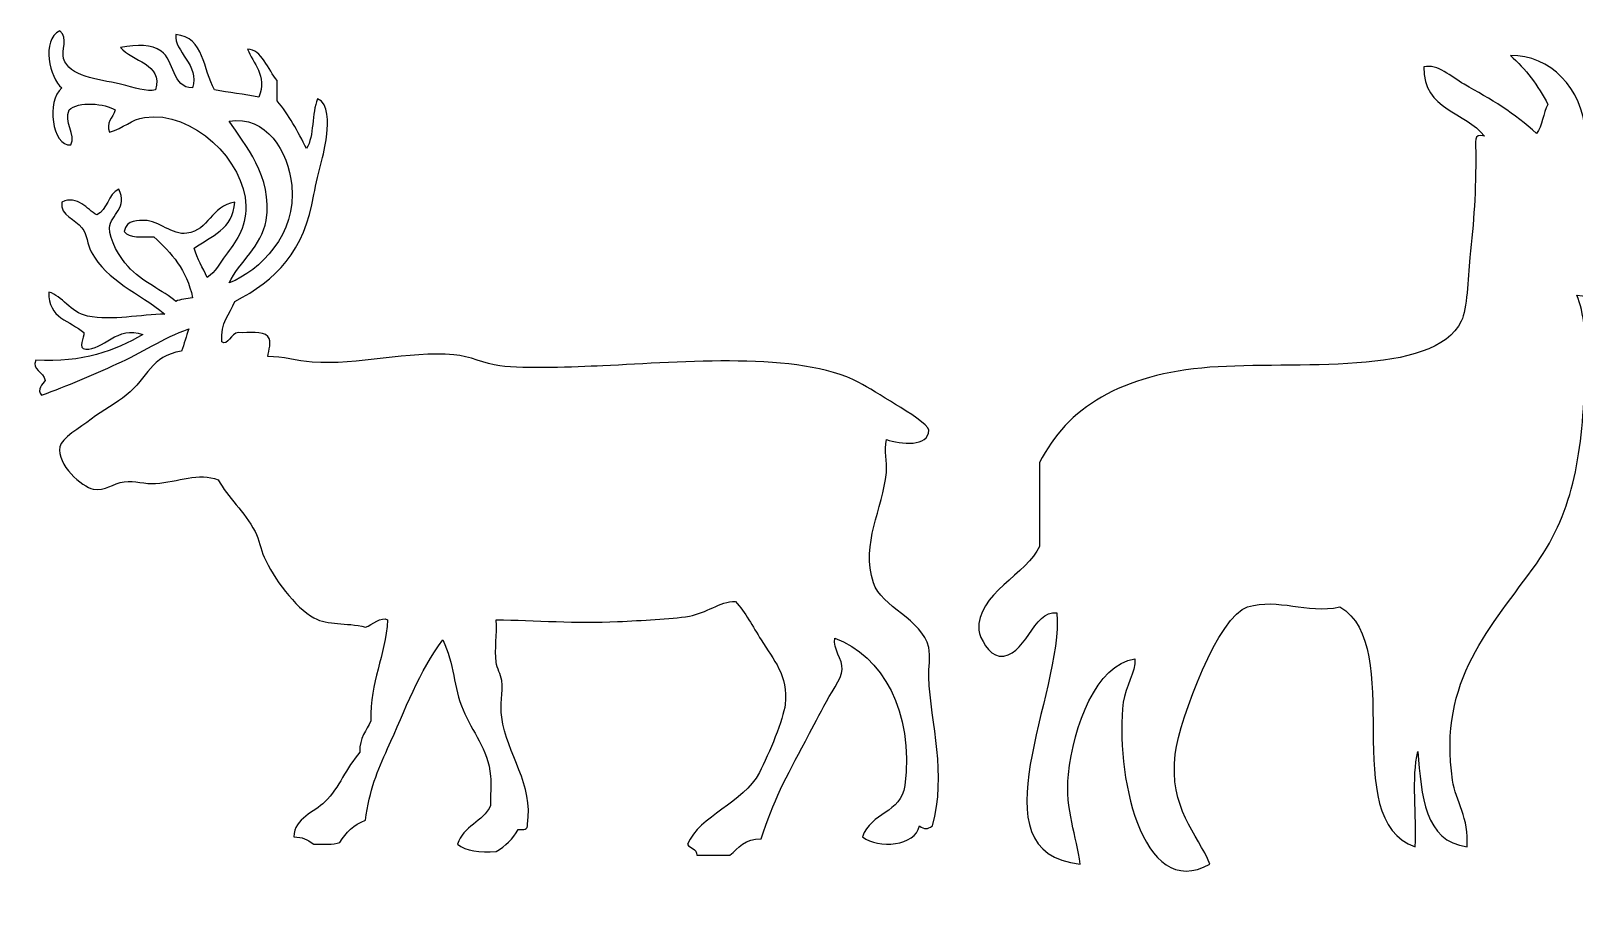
# Model space of a CAD drawing. Header units: centimetres. Extents: x -66 to 65, y -66 to 66.
# Drawn here: x 33.96 to 43.37, y -24.98 to -19.66 of the extents above; entities that cross this region are included whole.
import ezdxf

# ---------------------------------------------------------------- set-up
doc = ezdxf.new("R2010")
doc.units = ezdxf.units.CM
doc.header["$MEASUREMENT"] = 0
doc.layers.add('Layer 1', color=7, linetype='Continuous')

msp = doc.modelspace()

# ---------------------------------------------------------------- linework, layer by layer
at = {"layer": 'Layer 1'}
for points, knots in [([(34.13664, -19.65617), (34.18829, -19.70006), (34.14476, -19.77878), (34.15908, -19.8245), (34.15908, -19.8245), (34.19416, -19.93642), (34.36096, -19.9483), (34.50698, -19.98161), (34.50698, -19.98161), (34.5894, -20.00042), (34.66734, -20.03111), (34.72023, -20.01524), (34.72023, -20.01524), (34.76651, -19.85421), (34.57251, -19.84315), (34.50698, -19.75714), (34.50698, -19.75714), (34.61173, -19.7397), (34.69317, -19.73785), (34.75386, -19.7796), (34.75386, -19.7796), (34.83543, -19.83564), (34.81908, -20.00394), (34.94468, -20.00405), (34.94468, -20.00405), (34.99201, -19.86475), (34.83083, -19.78408), (34.84369, -19.67856), (34.84369, -19.67856), (35.01802, -19.69504), (35.00871, -19.8951), (35.07935, -20.01524), (35.07935, -20.01524), (35.1651, -20.03426), (35.26297, -20.04117), (35.34875, -20.06014), (35.34875, -20.06014), (35.40389, -19.93002), (35.31123, -19.8508), (35.28136, -19.76836), (35.28136, -19.76836), (35.36486, -19.76495), (35.40672, -19.89634), (35.46093, -19.95918), (35.46093, -19.95918), (35.46093, -20.00032), (35.46093, -20.04144), (35.46093, -20.08261), (35.46093, -20.08261), (35.53139, -20.16929), (35.58867, -20.26911), (35.6405, -20.37439), (35.6405, -20.37439), (35.6882, -20.29867), (35.67008, -20.15706), (35.70784, -20.07139), (35.70784, -20.07139), (35.78137, -20.0984), (35.76801, -20.21972), (35.76396, -20.28462), (35.76396, -20.28462), (35.75819, -20.37741), (35.70906, -20.51526), (35.68541, -20.65501), (35.68541, -20.65501), (35.62694, -21.00061), (35.4558, -21.17738), (35.20281, -21.30591), (35.20281, -21.30591), (35.17201, -21.38364), (35.11521, -21.43526), (35.12426, -21.55285), (35.12426, -21.55285), (35.15998, -21.5805), (35.18104, -21.49784), (35.22523, -21.49673), (35.22523, -21.49673), (35.29042, -21.49893), (35.37051, -21.48615), (35.4048, -21.51917), (35.4048, -21.51917), (35.43076, -21.55073), (35.40832, -21.60574), (35.4048, -21.64262), (35.4048, -21.64262), (35.49643, -21.64198), (35.58003, -21.66948), (35.6742, -21.6763), (35.6742, -21.6763), (35.95291, -21.69657), (36.26131, -21.60865), (36.53838, -21.63143), (36.53838, -21.63143), (36.63577, -21.63939), (36.72716, -21.6867), (36.81894, -21.69874), (36.81894, -21.69874), (36.97772, -21.71956), (37.27095, -21.70649), (37.44743, -21.69874), (37.44743, -21.69874), (37.93911, -21.67715), (38.63641, -21.60899), (39.00744, -21.79976), (39.00744, -21.79976), (39.06626, -21.83), (39.14645, -21.88157), (39.23186, -21.93443), (39.23186, -21.93443), (39.31139, -21.98364), (39.43316, -22.0568), (39.43387, -22.09154), (39.43387, -22.09154), (39.43593, -22.19301), (39.26255, -22.18044), (39.17574, -22.14766), (39.17574, -22.14766), (39.1609, -22.22201), (39.18251, -22.27918), (39.17574, -22.34964), (39.17574, -22.34964), (39.15426, -22.57353), (39.01929, -22.77906), (39.09716, -23.023), (39.09716, -23.023), (39.14346, -23.16797), (39.39458, -23.24596), (39.43387, -23.41583), (39.43387, -23.41583), (39.4471, -23.47295), (39.43154, -23.54299), (39.43387, -23.5954), (39.43387, -23.5954), (39.44673, -23.88795), (39.54576, -24.18412), (39.45633, -24.50448), (39.45633, -24.50448), (39.42564, -24.52639), (39.40844, -24.52639), (39.37775, -24.50448), (39.37775, -24.50448), (39.35134, -24.62889), (39.12864, -24.64635), (39.02988, -24.57179), (39.02988, -24.57179), (39.07997, -24.42002), (39.26568, -24.43077), (39.28801, -24.25757), (39.28801, -24.25757), (39.34635, -23.80495), (39.14929, -23.46694), (38.86153, -23.35971), (38.86153, -23.35971), (38.84923, -23.42617), (38.91003, -23.48811), (38.90643, -23.5505), (38.90643, -23.5505), (38.90312, -23.60746), (38.83367, -23.70047), (38.79419, -23.77495), (38.79419, -23.77495), (38.75471, -23.84956), (38.71489, -23.92706), (38.68195, -23.9882), (38.68195, -23.9882), (38.56511, -24.20492), (38.4855, -24.3551), (38.4126, -24.58301), (38.4126, -24.58301), (38.31402, -24.58166), (38.27316, -24.6381), (38.22181, -24.684), (38.22181, -24.684), (38.15447, -24.684), (38.08714, -24.684), (38.01975, -24.684), (38.01975, -24.684), (38.02012, -24.64254), (37.97818, -24.64331), (37.96368, -24.61666), (37.96368, -24.61666), (38.03655, -24.44082), (38.30423, -24.36721), (38.40138, -24.17893), (38.40138, -24.17893), (38.4612, -24.06302), (38.54799, -23.85392), (38.55849, -23.76369), (38.55849, -23.76369), (38.57897, -23.58772), (38.48581, -23.49014), (38.41257, -23.37086), (38.41257, -23.37086), (38.36058, -23.28619), (38.31663, -23.20446), (38.25543, -23.13522), (38.25543, -23.13522), (38.15941, -23.13628), (38.07879, -23.20745), (37.97489, -23.22502), (37.97489, -23.22502), (37.84935, -23.24621), (37.69102, -23.25061), (37.53716, -23.25865), (37.53716, -23.25865), (37.28829, -23.27169), (37.03144, -23.24979), (36.79646, -23.24746), (36.79646, -23.24746), (36.80419, -23.33975), (36.78593, -23.42518), (36.79646, -23.50556), (36.79646, -23.50556), (36.80194, -23.54723), (36.82525, -23.57848), (36.83012, -23.6178), (36.83012, -23.6178), (36.83954, -23.69387), (36.81972, -23.76655), (36.83012, -23.84225), (36.83012, -23.84225), (36.86071, -24.06582), (37.02782, -24.25601), (36.98726, -24.4932), (36.98726, -24.4932), (36.99237, -24.52826), (36.96329, -24.52908), (36.93114, -24.52683), (36.93114, -24.52683), (36.8992, -24.58472), (36.85192, -24.62721), (36.79644, -24.66153), (36.79644, -24.66153), (36.69616, -24.66833), (36.6129, -24.65801), (36.56075, -24.61666), (36.56075, -24.61666), (36.59541, -24.50538), (36.71659, -24.48066), (36.76279, -24.381), (36.76279, -24.381), (36.75861, -24.31739), (36.76848, -24.2568), (36.76279, -24.2014), (36.76279, -24.2014), (36.74541, -24.03138), (36.65153, -23.93216), (36.59446, -23.79741), (36.59446, -23.79741), (36.5363, -23.66006), (36.54205, -23.51584), (36.47101, -23.37088), (36.47101, -23.37088), (36.32851, -23.55762), (36.24212, -23.79704), (36.1343, -24.03305), (36.1343, -24.03305), (36.07236, -24.16873), (36.02479, -24.28398), (35.99963, -24.47075), (35.99963, -24.47075), (35.9265, -24.49491), (35.88208, -24.54772), (35.84252, -24.60545), (35.84252, -24.60545), (35.80368, -24.62267), (35.74021, -24.61535), (35.68541, -24.61667), (35.68541, -24.61667), (35.64009, -24.58481), (35.61839, -24.57349), (35.56196, -24.57177), (35.56196, -24.57177), (35.5667, -24.45509), (35.6888, -24.42249), (35.75275, -24.35852), (35.75275, -24.35852), (35.84096, -24.27036), (35.88113, -24.15077), (35.96598, -24.05549), (35.96598, -24.05549), (35.96071, -23.96416), (36.00694, -23.92439), (36.03337, -23.86473), (36.03337, -23.86473), (36.02615, -23.61811), (36.12201, -23.47452), (36.13434, -23.24748), (36.13434, -23.24748), (36.09701, -23.22557), (36.03978, -23.27979), (35.99967, -23.29233), (35.99967, -23.29233), (35.87664, -23.26169), (35.77477, -23.2846), (35.68542, -23.23626), (35.68542, -23.23626), (35.57215, -23.17493), (35.43586, -22.99059), (35.38242, -22.86587), (35.38242, -22.86587), (35.36041, -22.81462), (35.35403, -22.76141), (35.32628, -22.70876), (35.32628, -22.70876), (35.26267, -22.58792), (35.15885, -22.50098), (35.10183, -22.39451), (35.10183, -22.39451), (34.98475, -22.34752), (34.85561, -22.40695), (34.72025, -22.417), (34.72025, -22.417), (34.65871, -22.42152), (34.5909, -22.39763), (34.52946, -22.40576), (34.52946, -22.40576), (34.45487, -22.41563), (34.41704, -22.46553), (34.33864, -22.45063), (34.33864, -22.45063), (34.27384, -22.43833), (34.11427, -22.30201), (34.13666, -22.1925), (34.13666, -22.1925), (34.14716, -22.14101), (34.25863, -22.07611), (34.32742, -22.02417), (34.32742, -22.02417), (34.39753, -21.97123), (34.48535, -21.9231), (34.54065, -21.87825), (34.54065, -21.87825), (34.67355, -21.77059), (34.69149, -21.6396), (34.87741, -21.60888), (34.87741, -21.60888), (34.89588, -21.5675), (34.90535, -21.51715), (34.92228, -21.47421), (34.92228, -21.47421), (34.76602, -21.52771), (34.6319, -21.6214), (34.48458, -21.68744), (34.48458, -21.68744), (34.33538, -21.7543), (34.18547, -21.82037), (34.02439, -21.87826), (34.02439, -21.87826), (33.99306, -21.84363), (34.03048, -21.80971), (34.04688, -21.78846), (34.04688, -21.78846), (34.03997, -21.73377), (33.95959, -21.72425), (33.99076, -21.66501), (33.99076, -21.66501), (34.27453, -21.67943), (34.47349, -21.60905), (34.64171, -21.5079), (34.64171, -21.5079), (34.4896, -21.44951), (34.39644, -21.60664), (34.29378, -21.59773), (34.29378, -21.59773), (34.24182, -21.59379), (34.28777, -21.52531), (34.28256, -21.49671), (34.28256, -21.49671), (34.20231, -21.42358), (34.06256, -21.40998), (34.06931, -21.2498), (34.06931, -21.2498), (34.15202, -21.27078), (34.19803, -21.3736), (34.305, -21.39572), (34.305, -21.39572), (34.45637, -21.42699), (34.63303, -21.38384), (34.77633, -21.3845), (34.77633, -21.3845), (34.618, -21.25054), (34.4257, -21.18686), (34.32741, -21.00292), (34.32741, -21.00292), (34.30381, -20.95871), (34.30235, -20.89957), (34.27134, -20.857), (34.27134, -20.857), (34.23425, -20.80615), (34.13564, -20.78403), (34.14789, -20.69989), (34.14789, -20.69989), (34.24608, -20.65631), (34.30249, -20.74558), (34.36112, -20.77844), (34.36112, -20.77844), (34.42737, -20.7474), (34.42996, -20.65271), (34.49579, -20.6213), (34.49579, -20.6213), (34.55463, -20.7337), (34.44486, -20.77656), (34.4397, -20.85699), (34.4397, -20.85699), (34.43491, -20.93054), (34.50481, -21.03953), (34.55188, -21.09265), (34.55188, -21.09265), (34.63361, -21.1848), (34.76942, -21.24209), (34.84369, -21.30588), (34.84369, -21.30588), (34.87158, -21.29265), (34.90976, -21.28966), (34.94468, -21.28344), (34.94468, -21.28344), (34.91312, -21.113), (34.81461, -21.00949), (34.70902, -20.9131), (34.70902, -20.9131), (34.63999, -20.91104), (34.55707, -20.92289), (34.52945, -20.87942), (34.52945, -20.87942), (34.54157, -20.80597), (34.62213, -20.81155), (34.65293, -20.81208), (34.65293, -20.81208), (34.7417, -20.81367), (34.81959, -20.90326), (34.91106, -20.89066), (34.91106, -20.89066), (35.0465, -20.87195), (35.05819, -20.7253), (35.20282, -20.6999), (35.20282, -20.6999), (35.19356, -20.86646), (35.05942, -20.9081), (34.95594, -20.98046), (34.95594, -20.98046), (34.97306, -21.04936), (35.00867, -21.09979), (35.03449, -21.16003), (35.03449, -21.16003), (35.08473, -21.12722), (35.11357, -21.07153), (35.14673, -21.02533), (35.14673, -21.02533), (35.20454, -20.94476), (35.27325, -20.86766), (35.27016, -20.7223), (35.27016, -20.7223), (35.26442, -20.45039), (34.94729, -20.14061), (34.65294, -20.18361), (34.65294, -20.18361), (34.57415, -20.19515), (34.52359, -20.25079), (34.43969, -20.27338), (34.43969, -20.27338), (34.41294, -20.22102), (34.46099, -20.18514), (34.47332, -20.13873), (34.47332, -20.13873), (34.41659, -20.09912), (34.24472, -20.08243), (34.19278, -20.13873), (34.19278, -20.13873), (34.1595, -20.20887), (34.23445, -20.28875), (34.20397, -20.35198), (34.20397, -20.35198), (34.08806, -20.36132), (34.05347, -20.08229), (34.14788, -20.00408), (34.14788, -20.00408), (34.07507, -19.94573), (34.01858, -19.71205), (34.13664, -19.65617)], [0, 0, 0, 0, 0.0082645, 0.0082645, 0.0082645, 0.0082645, 0.0165289, 0.0165289, 0.0165289, 0.0165289, 0.0247934, 0.0247934, 0.0247934, 0.0247934, 0.0330579, 0.0330579, 0.0330579, 0.0330579, 0.0413223, 0.0413223, 0.0413223, 0.0413223, 0.0495868, 0.0495868, 0.0495868, 0.0495868, 0.0578512, 0.0578512, 0.0578512, 0.0578512, 0.0661157, 0.0661157, 0.0661157, 0.0661157, 0.0743802, 0.0743802, 0.0743802, 0.0743802, 0.0826446, 0.0826446, 0.0826446, 0.0826446, 0.0909091, 0.0909091, 0.0909091, 0.0909091, 0.0991736, 0.0991736, 0.0991736, 0.0991736, 0.107438, 0.107438, 0.107438, 0.107438, 0.1157025, 0.1157025, 0.1157025, 0.1157025, 0.1239669, 0.1239669, 0.1239669, 0.1239669, 0.1322314, 0.1322314, 0.1322314, 0.1322314, 0.1404959, 0.1404959, 0.1404959, 0.1404959, 0.1487603, 0.1487603, 0.1487603, 0.1487603, 0.1570248, 0.1570248, 0.1570248, 0.1570248, 0.1652893, 0.1652893, 0.1652893, 0.1652893, 0.1735537, 0.1735537, 0.1735537, 0.1735537, 0.1818182, 0.1818182, 0.1818182, 0.1818182, 0.1900826, 0.1900826, 0.1900826, 0.1900826, 0.1983471, 0.1983471, 0.1983471, 0.1983471, 0.2066116, 0.2066116, 0.2066116, 0.2066116, 0.214876, 0.214876, 0.214876, 0.214876, 0.2231405, 0.2231405, 0.2231405, 0.2231405, 0.231405, 0.231405, 0.231405, 0.231405, 0.2396694, 0.2396694, 0.2396694, 0.2396694, 0.2479339, 0.2479339, 0.2479339, 0.2479339, 0.2561983, 0.2561983, 0.2561983, 0.2561983, 0.2644628, 0.2644628, 0.2644628, 0.2644628, 0.2727273, 0.2727273, 0.2727273, 0.2727273, 0.2809917, 0.2809917, 0.2809917, 0.2809917, 0.2892562, 0.2892562, 0.2892562, 0.2892562, 0.2975207, 0.2975207, 0.2975207, 0.2975207, 0.3057851, 0.3057851, 0.3057851, 0.3057851, 0.3140496, 0.3140496, 0.3140496, 0.3140496, 0.322314, 0.322314, 0.322314, 0.322314, 0.3305785, 0.3305785, 0.3305785, 0.3305785, 0.338843, 0.338843, 0.338843, 0.338843, 0.3471074, 0.3471074, 0.3471074, 0.3471074, 0.3553719, 0.3553719, 0.3553719, 0.3553719, 0.3636364, 0.3636364, 0.3636364, 0.3636364, 0.3719008, 0.3719008, 0.3719008, 0.3719008, 0.3801653, 0.3801653, 0.3801653, 0.3801653, 0.3884298, 0.3884298, 0.3884298, 0.3884298, 0.3966942, 0.3966942, 0.3966942, 0.3966942, 0.4049587, 0.4049587, 0.4049587, 0.4049587, 0.4132231, 0.4132231, 0.4132231, 0.4132231, 0.4214876, 0.4214876, 0.4214876, 0.4214876, 0.4297521, 0.4297521, 0.4297521, 0.4297521, 0.4380165, 0.4380165, 0.4380165, 0.4380165, 0.446281, 0.446281, 0.446281, 0.446281, 0.4545455, 0.4545455, 0.4545455, 0.4545455, 0.4628099, 0.4628099, 0.4628099, 0.4628099, 0.4710744, 0.4710744, 0.4710744, 0.4710744, 0.4793388, 0.4793388, 0.4793388, 0.4793388, 0.4876033, 0.4876033, 0.4876033, 0.4876033, 0.4958678, 0.4958678, 0.4958678, 0.4958678, 0.5041322, 0.5041322, 0.5041322, 0.5041322, 0.5123967, 0.5123967, 0.5123967, 0.5123967, 0.5206612, 0.5206612, 0.5206612, 0.5206612, 0.5289256, 0.5289256, 0.5289256, 0.5289256, 0.5371901, 0.5371901, 0.5371901, 0.5371901, 0.5454545, 0.5454545, 0.5454545, 0.5454545, 0.553719, 0.553719, 0.553719, 0.553719, 0.5619835, 0.5619835, 0.5619835, 0.5619835, 0.5702479, 0.5702479, 0.5702479, 0.5702479, 0.5785124, 0.5785124, 0.5785124, 0.5785124, 0.5867769, 0.5867769, 0.5867769, 0.5867769, 0.5950413, 0.5950413, 0.5950413, 0.5950413, 0.6033058, 0.6033058, 0.6033058, 0.6033058, 0.6115702, 0.6115702, 0.6115702, 0.6115702, 0.6198347, 0.6198347, 0.6198347, 0.6198347, 0.6280992, 0.6280992, 0.6280992, 0.6280992, 0.6363636, 0.6363636, 0.6363636, 0.6363636, 0.6446281, 0.6446281, 0.6446281, 0.6446281, 0.6528926, 0.6528926, 0.6528926, 0.6528926, 0.661157, 0.661157, 0.661157, 0.661157, 0.6694215, 0.6694215, 0.6694215, 0.6694215, 0.677686, 0.677686, 0.677686, 0.677686, 0.6859504, 0.6859504, 0.6859504, 0.6859504, 0.6942149, 0.6942149, 0.6942149, 0.6942149, 0.7024793, 0.7024793, 0.7024793, 0.7024793, 0.7107438, 0.7107438, 0.7107438, 0.7107438, 0.7190083, 0.7190083, 0.7190083, 0.7190083, 0.7272727, 0.7272727, 0.7272727, 0.7272727, 0.7355372, 0.7355372, 0.7355372, 0.7355372, 0.7438017, 0.7438017, 0.7438017, 0.7438017, 0.7520661, 0.7520661, 0.7520661, 0.7520661, 0.7603306, 0.7603306, 0.7603306, 0.7603306, 0.768595, 0.768595, 0.768595, 0.768595, 0.7768595, 0.7768595, 0.7768595, 0.7768595, 0.785124, 0.785124, 0.785124, 0.785124, 0.7933884, 0.7933884, 0.7933884, 0.7933884, 0.8016529, 0.8016529, 0.8016529, 0.8016529, 0.8099174, 0.8099174, 0.8099174, 0.8099174, 0.8181818, 0.8181818, 0.8181818, 0.8181818, 0.8264463, 0.8264463, 0.8264463, 0.8264463, 0.8347107, 0.8347107, 0.8347107, 0.8347107, 0.8429752, 0.8429752, 0.8429752, 0.8429752, 0.8512397, 0.8512397, 0.8512397, 0.8512397, 0.8595041, 0.8595041, 0.8595041, 0.8595041, 0.8677686, 0.8677686, 0.8677686, 0.8677686, 0.8760331, 0.8760331, 0.8760331, 0.8760331, 0.8842975, 0.8842975, 0.8842975, 0.8842975, 0.892562, 0.892562, 0.892562, 0.892562, 0.9008264, 0.9008264, 0.9008264, 0.9008264, 0.9090909, 0.9090909, 0.9090909, 0.9090909, 0.9173554, 0.9173554, 0.9173554, 0.9173554, 0.9256198, 0.9256198, 0.9256198, 0.9256198, 0.9338843, 0.9338843, 0.9338843, 0.9338843, 0.9421488, 0.9421488, 0.9421488, 0.9421488, 0.9504132, 0.9504132, 0.9504132, 0.9504132, 0.9586777, 0.9586777, 0.9586777, 0.9586777, 0.9669421, 0.9669421, 0.9669421, 0.9669421, 0.9752066, 0.9752066, 0.9752066, 0.9752066, 0.9834711, 0.9834711, 0.9834711, 0.9834711, 1, 1, 1, 1]), ([(42.98044, -19.80592), (43.22129, -19.80584), (43.4202, -20.0001), (43.4383, -20.28146), (43.4383, -20.28146), (43.45799, -20.32639), (43.57451, -20.27437), (43.59681, -20.31668), (43.59681, -20.31668), (43.68066, -20.62037), (43.96027, -20.82201), (43.93143, -21.17965), (43.93143, -21.17965), (43.85835, -21.31729), (43.56593, -21.29157), (43.38552, -21.26765), (43.38552, -21.26765), (43.42896, -21.37134), (43.44749, -21.53525), (43.43828, -21.74319), (43.43828, -21.74319), (43.41719, -22.22444), (43.37444, -22.57327), (43.1389, -22.90558), (43.1389, -22.90558), (42.86582, -23.29089), (42.53581, -23.61196), (42.6282, -24.22638), (42.6282, -24.22638), (42.64733, -24.3537), (42.72991, -24.45678), (42.71623, -24.63146), (42.71623, -24.63146), (42.45636, -24.59783), (42.43786, -24.3228), (42.41685, -24.0503), (42.41685, -24.0503), (42.37587, -24.20892), (42.4109, -24.44352), (42.39923, -24.63146), (42.39923, -24.63146), (41.92118, -24.46969), (42.34795, -23.40303), (41.94134, -23.16974), (41.94134, -23.16974), (41.73115, -23.21199), (41.57069, -23.11214), (41.37772, -23.16974), (41.37772, -23.16974), (41.20212, -23.22215), (40.96658, -23.84133), (40.93748, -24.06792), (40.93748, -24.06792), (40.89565, -24.39381), (41.07363, -24.55597), (41.14883, -24.73713), (41.14883, -24.73713), (40.72817, -24.97578), (40.56691, -24.16171), (40.62048, -23.75095), (40.62048, -23.75095), (40.63323, -23.65271), (40.6952, -23.56778), (40.69091, -23.48674), (40.69091, -23.48674), (40.45493, -23.52005), (40.31581, -23.89743), (40.28581, -24.19119), (40.28581, -24.19119), (40.26348, -24.41042), (40.33844, -24.56767), (40.3563, -24.73716), (40.3563, -24.73716), (39.69532, -24.67141), (40.25594, -23.69565), (40.21538, -23.20501), (40.21538, -23.20501), (40.06986, -23.1849), (40.0216, -23.48772), (39.86314, -23.46912), (39.86314, -23.46912), (39.80361, -23.46219), (39.74429, -23.36059), (39.7399, -23.31066), (39.7399, -23.31066), (39.72061, -23.09352), (40.03906, -22.96294), (40.10971, -22.79991), (40.10971, -22.79991), (40.10971, -22.62965), (40.10971, -22.45944), (40.10971, -22.28921), (40.10971, -22.28921), (40.27785, -21.95533), (40.604, -21.75002), (41.14881, -21.70803), (41.14881, -21.70803), (41.66202, -21.66845), (42.51417, -21.77129), (42.68093, -21.42625), (42.68093, -21.42625), (42.7181, -21.34947), (42.7194, -21.17434), (42.73377, -21.03879), (42.73377, -21.03879), (42.75708, -20.81934), (42.77047, -20.64017), (42.76901, -20.38712), (42.76901, -20.38712), (42.76946, -20.34066), (42.75255, -20.27679), (42.82182, -20.29912), (42.82182, -20.29912), (42.70874, -20.14804), (42.45053, -20.14209), (42.45199, -19.87642), (42.45199, -19.87642), (42.5392, -19.85504), (42.61714, -19.93664), (42.69856, -19.98209), (42.69856, -19.98209), (42.859, -20.07168), (43.01064, -20.16121), (43.13883, -20.28147), (43.13883, -20.28147), (43.17764, -20.23803), (43.17796, -20.15624), (43.20926, -20.10534), (43.20926, -20.10534), (43.1502, -19.98843), (43.07323, -19.88924), (42.98044, -19.80592)], [0, 0, 0, 0, 0.0294118, 0.0294118, 0.0294118, 0.0294118, 0.0588235, 0.0588235, 0.0588235, 0.0588235, 0.0882353, 0.0882353, 0.0882353, 0.0882353, 0.1176471, 0.1176471, 0.1176471, 0.1176471, 0.1470588, 0.1470588, 0.1470588, 0.1470588, 0.1764706, 0.1764706, 0.1764706, 0.1764706, 0.2058824, 0.2058824, 0.2058824, 0.2058824, 0.2352941, 0.2352941, 0.2352941, 0.2352941, 0.2647059, 0.2647059, 0.2647059, 0.2647059, 0.2941176, 0.2941176, 0.2941176, 0.2941176, 0.3235294, 0.3235294, 0.3235294, 0.3235294, 0.3529412, 0.3529412, 0.3529412, 0.3529412, 0.3823529, 0.3823529, 0.3823529, 0.3823529, 0.4117647, 0.4117647, 0.4117647, 0.4117647, 0.4411765, 0.4411765, 0.4411765, 0.4411765, 0.4705882, 0.4705882, 0.4705882, 0.4705882, 0.5, 0.5, 0.5, 0.5, 0.5294118, 0.5294118, 0.5294118, 0.5294118, 0.5588235, 0.5588235, 0.5588235, 0.5588235, 0.5882353, 0.5882353, 0.5882353, 0.5882353, 0.6176471, 0.6176471, 0.6176471, 0.6176471, 0.6470588, 0.6470588, 0.6470588, 0.6470588, 0.6764706, 0.6764706, 0.6764706, 0.6764706, 0.7058824, 0.7058824, 0.7058824, 0.7058824, 0.7352941, 0.7352941, 0.7352941, 0.7352941, 0.7647059, 0.7647059, 0.7647059, 0.7647059, 0.7941176, 0.7941176, 0.7941176, 0.7941176, 0.8235294, 0.8235294, 0.8235294, 0.8235294, 0.8529412, 0.8529412, 0.8529412, 0.8529412, 0.8823529, 0.8823529, 0.8823529, 0.8823529, 0.9117647, 0.9117647, 0.9117647, 0.9117647, 0.9411765, 0.9411765, 0.9411765, 0.9411765, 1, 1, 1, 1]), ([(35.55073, -20.59888), (35.5285, -20.3902), (35.3942, -20.1707), (35.16915, -20.20608), (35.16915, -20.20608), (35.26011, -20.35073), (35.43791, -20.54141), (35.39357, -20.81211), (35.39357, -20.81211), (35.36722, -20.97311), (35.23008, -21.06312), (35.16915, -21.19369), (35.16915, -21.19369), (35.35602, -21.11752), (35.58248, -20.89728), (35.55073, -20.59888)], [0, 0, 0, 0, 0.2, 0.2, 0.2, 0.2, 0.4, 0.4, 0.4, 0.4, 0.6, 0.6, 0.6, 0.6, 1, 1, 1, 1])]:
    msp.add_open_spline(points, degree=3, knots=knots, dxfattribs=at)

doc.saveas('drawing.dxf')
